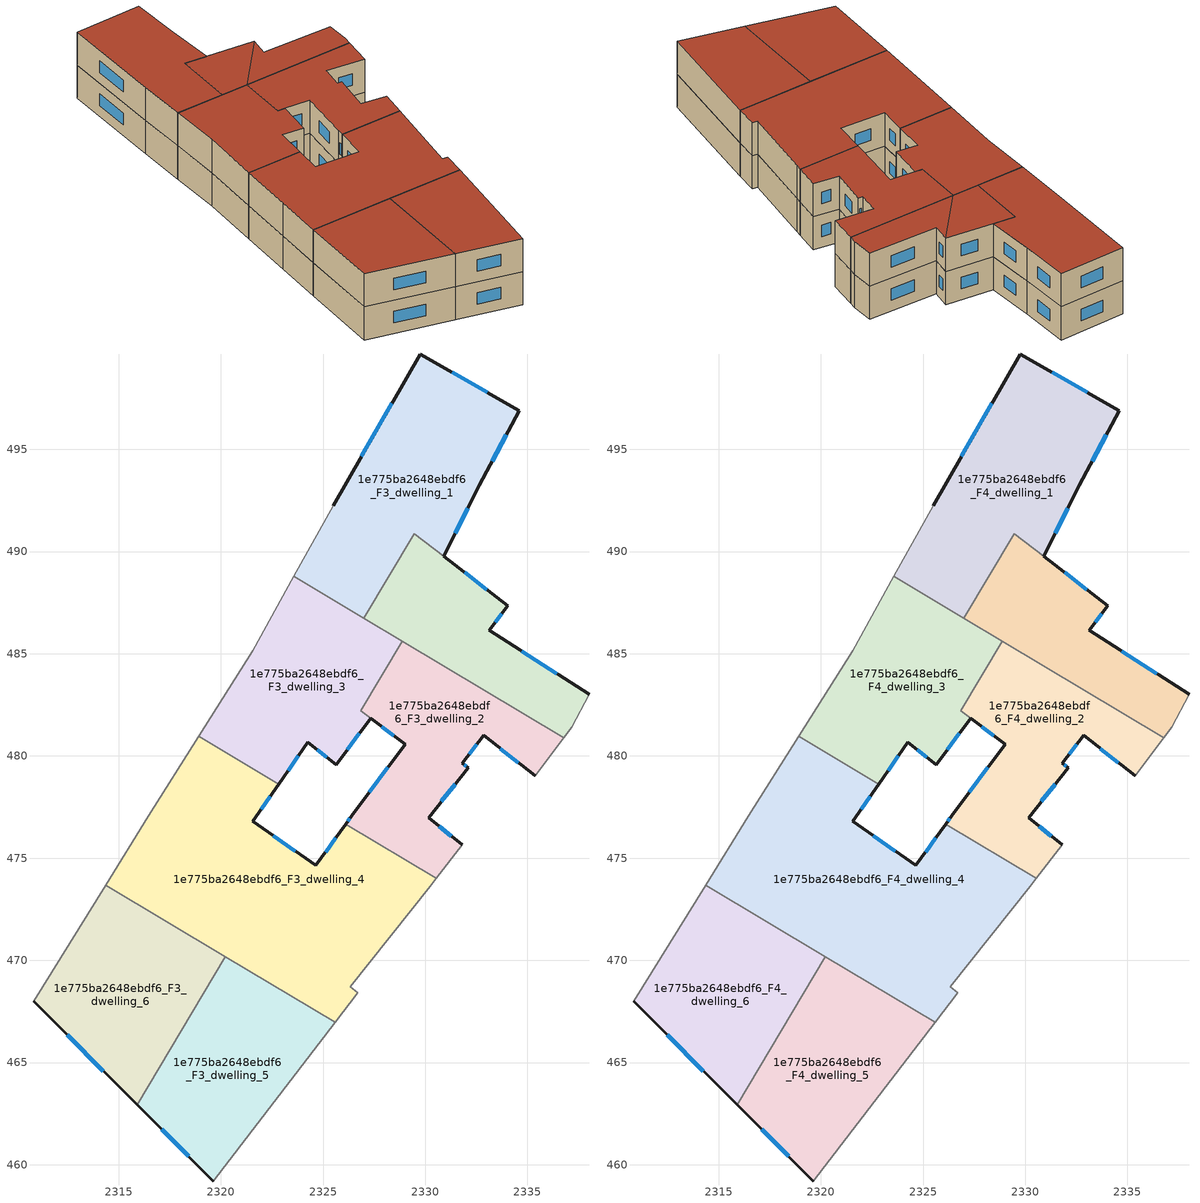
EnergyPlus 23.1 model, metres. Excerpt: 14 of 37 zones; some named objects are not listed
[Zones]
1e775ba2648ebdf6_F3_dwelling_0
 floor to 1e775ba2648ebdf6_F2_dwelling_0 (EU_floor_Construction): 2334.04,487.36 2328.88,485.61 2326.99,486.74 2329.46,490.87 z9; 2337.16,481.42 2336.77,480.9 2328.88,485.61 z9; 2334.04,487.36 2333.12,486.15 2338.03,483.02 2337.16,481.42 2328.88,485.61 z9
 wall outside (EU_wall_Construction): 2338.03,483.02 2333.12,486.15 2334.04,487.36 2330.9,489.77 z9:12
 wall adiabatic (EU_wall_Construction): 2336.77,480.9 2337.16,481.42 2338.03,483.02 z9:12
 wall to 1e775ba2648ebdf6_F3_dwelling_1 (EU_wall_Construction): 2330.9,489.77 2329.46,490.87 2326.99,486.74 z9:12
 wall to 1e775ba2648ebdf6_F3_dwelling_2 (EU_wall_Construction): 2328.88,485.61 2336.77,480.9 z9:12
 wall to 1e775ba2648ebdf6_F3_dwelling_3 (EU_wall_Construction): 2326.99,486.74 2328.88,485.61 z9:12
 window (EU_Window_Construction): 2333.42,486.54 2333.74,486.96 / 2336.43,484.03 2334.71,485.13 / 2333.02,488.14 2331.92,488.98 z9.98:11.02
1e775ba2648ebdf6_F3_dwelling_1
 floor to 1e775ba2648ebdf6_F2_dwelling_1 (EU_floor_Construction): 2334.6,496.9 2332.64,493.24 2330.9,489.77 2329.46,490.87 2326.99,486.74 2323.57,488.78 2325.49,492.25 2329.75,499.67 z9
 wall outside (EU_wall_Construction): 2330.9,489.77 2332.64,493.24 2334.6,496.9 2329.75,499.67 2325.49,492.25 z9:12
 wall adiabatic (EU_wall_Construction): 2325.49,492.25 2323.57,488.78 z9:12
 wall to 1e775ba2648ebdf6_F3_dwelling_3 (EU_wall_Construction): 2323.57,488.78 2326.99,486.74 z9:12
 window (EU_Window_Construction): 2328.36,497.25 2326.87,494.66 / 2333.02,497.8 2331.33,498.77 / 2333.28,494.43 2333.96,495.71 / 2331.46,490.9 2332.07,492.11 z9.98:11.02
1e775ba2648ebdf6_F3_dwelling_2
 floor to 1e775ba2648ebdf6_F2_dwelling_2 (EU_floor_Construction): 2336.77,480.9 2335.37,479.04 2332.85,481.01 2331.8,479.66 2332.11,479.42 2330.16,476.99 2331.81,475.65 2330.53,474.02 2326.1,476.66 2326.4,477.08 2329.01,480.59 2326.85,482.21 2328.88,485.61 z9
 wall outside (EU_wall_Construction): 2331.81,475.65 2330.16,476.99 2332.11,479.42 2331.8,479.66 2332.85,481.01 2335.37,479.04 / 2327.33,481.85 2329.01,480.59 2326.4,477.08 2326.1,476.66 z9:12
 wall adiabatic (EU_wall_Construction): 2330.54,474.02 2331.81,475.65 / 2335.37,479.04 2336.77,480.9 z9:12
 wall to 1e775ba2648ebdf6_F3_dwelling_4 (EU_wall_Construction): 2326.1,476.66 2330.53,474.02 z9:12
 wall to 1e775ba2648ebdf6_F3_dwelling_3 (EU_wall_Construction): 2328.88,485.61 2326.85,482.21 2327.33,481.85 z9:12
 window (EU_Window_Construction): 2330.79,477.78 2331.47,478.63 / 2331.27,476.08 2330.69,476.55 / 2326.3,476.94 2326.2,476.8 / 2328.16,479.44 2327.25,478.22 / 2333.67,480.37 2334.55,479.68 / 2332.14,480.1 2332.51,480.57 / 2332.01,479.49 2331.9,479.58 / 2327.88,481.44 2328.46,481 z9.98:11.02
1e775ba2648ebdf6_F3_dwelling_3
 floor to 1e775ba2648ebdf6_F2_dwelling_3 (EU_floor_Construction): 2328.88,485.61 2326.85,482.2 2327.33,481.85 2325.64,479.58 2324.26,480.67 2322.83,478.62 2318.91,480.96 2321.56,485.16 2323.57,488.78 z9
 wall outside (EU_wall_Construction): 2322.83,478.62 2324.26,480.67 2325.64,479.58 2327.33,481.85 z9:12
 wall adiabatic (EU_wall_Construction): 2323.57,488.78 2321.56,485.16 2318.91,480.96 z9:12
 wall to 1e775ba2648ebdf6_F3_dwelling_4 (EU_wall_Construction): 2318.91,480.96 2322.83,478.62 z9:12
 window (EU_Window_Construction): 2323.29,479.28 2323.79,480 / 2326.19,480.31 2326.78,481.11 / 2324.71,480.31 2325.19,479.93 z9.98:11.02
1e775ba2648ebdf6_F3_dwelling_4
 floor to 1e775ba2648ebdf6_F2_dwelling_4 (EU_floor_Construction): 2326.1,476.66 2330.53,474.02 2330.24,473.64 2326.33,468.71 2326.7,468.41 2325.6,466.97 2314.36,473.68 2316.44,477.05 2318.91,480.96 2322.83,478.62 2321.56,476.81 2324.65,474.65 z9
 wall outside (EU_wall_Construction): 2326.1,476.66 2324.65,474.65 2321.56,476.81 2322.83,478.62 z9:12
 wall adiabatic (EU_wall_Construction): 2325.6,466.97 2326.7,468.41 2326.33,468.71 2330.24,473.64 2330.54,474.02 / 2318.91,480.96 2316.44,477.05 2314.36,473.68 z9:12
 wall to 1e775ba2648ebdf6_F3_dwelling_6 (EU_wall_Construction): 2314.36,473.68 2320.22,470.18 z9:12
 wall to 1e775ba2648ebdf6_F3_dwelling_5 (EU_wall_Construction): 2320.22,470.18 2325.6,466.97 z9:12
 window (EU_Window_Construction): 2323.64,475.35 2322.56,476.1 / 2325.63,476.01 2325.12,475.3 / 2321.97,477.4 2322.41,478.03 z9.98:11.02
1e775ba2648ebdf6_F3_dwelling_5
 floor to 1e775ba2648ebdf6_F2_dwelling_5 (EU_floor_Construction): 2325.6,466.97 2319.64,459.21 2315.9,462.94 2320.22,470.18 z9
 wall outside (EU_wall_Construction): 2315.9,462.94 2319.64,459.21 z9:12
 wall adiabatic (EU_wall_Construction): 2319.64,459.21 2325.6,466.97 z9:12
 wall to 1e775ba2648ebdf6_F3_dwelling_6 (EU_wall_Construction): 2320.22,470.18 2315.9,462.94 z9:12
 window (EU_Window_Construction): 2317.11,461.73 2318.42,460.42 z9.98:11.02
1e775ba2648ebdf6_F3_dwelling_6
 floor to 1e775ba2648ebdf6_F2_dwelling_6 (EU_floor_Construction): 2320.22,470.18 2315.9,462.94 2310.84,468 2314.36,473.68 z9
 wall outside (EU_wall_Construction): 2310.84,468 2315.9,462.94 z9:12
 wall adiabatic (EU_wall_Construction): 2314.36,473.68 2310.84,468 z9:12
 window (EU_Window_Construction): 2312.48,466.35 2314.25,464.59 z9.98:11.02
1e775ba2648ebdf6_F4_dwelling_0
 floor to 1e775ba2648ebdf6_F3_dwelling_0 (EU_floor_Construction): 2334.04,487.36 2328.88,485.61 2326.99,486.74 2329.46,490.87 z12; 2337.16,481.42 2336.77,480.9 2328.88,485.61 z12; 2334.04,487.36 2333.12,486.15 2338.03,483.02 2337.16,481.42 2328.88,485.61 z12
 wall outside (EU_wall_Construction): 2338.03,483.02 2333.12,486.15 2334.04,487.36 2330.9,489.77 z12:15
 wall adiabatic (EU_wall_Construction): 2336.77,480.9 2337.16,481.42 2338.03,483.02 z12:15
 wall to 1e775ba2648ebdf6_F4_dwelling_1 (EU_wall_Construction): 2330.9,489.77 2329.46,490.87 2326.99,486.74 z12:15
 wall to 1e775ba2648ebdf6_F4_dwelling_2 (EU_wall_Construction): 2328.88,485.61 2336.77,480.9 z12:15
 wall to 1e775ba2648ebdf6_F4_dwelling_3 (EU_wall_Construction): 2326.99,486.74 2328.88,485.61 z12:15
 window (EU_Window_Construction): 2333.42,486.54 2333.74,486.96 / 2336.43,484.03 2334.71,485.13 / 2333.02,488.14 2331.92,488.98 z12.98:14.02
 roof outside (EU_roof_Construction): 2334.04,487.36 2329.46,490.87 2326.99,486.74 2328.88,485.61 z15; 2337.16,481.42 2338.03,483.02 2333.12,486.15 2334.04,487.36 2328.88,485.61 2336.77,480.9 z15
1e775ba2648ebdf6_F4_dwelling_1
 floor to 1e775ba2648ebdf6_F3_dwelling_1 (EU_floor_Construction): 2334.6,496.9 2332.64,493.24 2330.9,489.77 2329.46,490.87 2326.99,486.74 2323.57,488.78 2325.49,492.25 2329.75,499.67 z12
 wall outside (EU_wall_Construction): 2330.9,489.77 2332.64,493.24 2334.6,496.9 2329.75,499.67 2325.49,492.25 z12:15
 wall adiabatic (EU_wall_Construction): 2325.49,492.25 2323.57,488.78 z12:15
 wall to 1e775ba2648ebdf6_F4_dwelling_3 (EU_wall_Construction): 2323.57,488.78 2326.99,486.74 z12:15
 window (EU_Window_Construction): 2328.36,497.25 2326.87,494.66 / 2333.02,497.8 2331.33,498.77 / 2333.28,494.43 2333.96,495.71 / 2331.46,490.9 2332.07,492.11 z12.98:14.02
 roof outside (EU_roof_Construction): 2330.9,489.77 2332.64,493.24 2334.6,496.9 2329.75,499.67 2325.49,492.25 2323.57,488.78 2326.99,486.74 2329.46,490.87 z15
1e775ba2648ebdf6_F4_dwelling_2
 floor to 1e775ba2648ebdf6_F3_dwelling_2 (EU_floor_Construction): 2336.77,480.9 2335.37,479.04 2332.85,481.01 2331.8,479.66 2332.11,479.42 2330.16,476.99 2331.81,475.65 2330.53,474.02 2326.1,476.66 2326.4,477.08 2329.01,480.59 2326.85,482.21 2328.88,485.61 z12
 wall outside (EU_wall_Construction): 2331.81,475.65 2330.16,476.99 2332.11,479.42 2331.8,479.66 2332.85,481.01 2335.37,479.04 / 2327.33,481.85 2329.01,480.59 2326.4,477.08 2326.1,476.66 z12:15
 wall adiabatic (EU_wall_Construction): 2330.54,474.02 2331.81,475.65 / 2335.37,479.04 2336.77,480.9 z12:15
 wall to 1e775ba2648ebdf6_F4_dwelling_4 (EU_wall_Construction): 2326.1,476.66 2330.53,474.02 z12:15
 wall to 1e775ba2648ebdf6_F4_dwelling_3 (EU_wall_Construction): 2328.88,485.61 2326.85,482.21 2327.33,481.85 z12:15
 window (EU_Window_Construction): 2330.79,477.78 2331.47,478.63 / 2331.27,476.08 2330.69,476.55 / 2326.3,476.94 2326.2,476.8 / 2328.16,479.44 2327.25,478.22 / 2333.67,480.37 2334.55,479.68 / 2332.14,480.1 2332.51,480.57 / 2332.01,479.49 2331.9,479.58 / 2327.88,481.44 2328.46,481 z12.98:14.02
 roof outside (EU_roof_Construction): 2335.37,479.04 2336.77,480.9 2328.88,485.61 2326.85,482.21 2329.01,480.59 2326.4,477.08 2326.1,476.66 2330.53,474.02 2331.81,475.65 2330.16,476.99 2332.11,479.42 2331.8,479.66 2332.85,481.01 z15
1e775ba2648ebdf6_F4_dwelling_3
 floor to 1e775ba2648ebdf6_F3_dwelling_3 (EU_floor_Construction): 2328.88,485.61 2326.85,482.2 2327.33,481.85 2325.64,479.58 2324.26,480.67 2322.83,478.62 2318.91,480.96 2321.56,485.16 2323.57,488.78 z12
 wall outside (EU_wall_Construction): 2322.83,478.62 2324.26,480.67 2325.64,479.58 2327.33,481.85 z12:15
 wall adiabatic (EU_wall_Construction): 2323.57,488.78 2321.56,485.16 2318.91,480.96 z12:15
 wall to 1e775ba2648ebdf6_F4_dwelling_4 (EU_wall_Construction): 2318.91,480.96 2322.83,478.62 z12:15
 window (EU_Window_Construction): 2323.29,479.28 2323.79,480 / 2326.19,480.31 2326.78,481.11 / 2324.71,480.31 2325.19,479.93 z12.98:14.02
 roof outside (EU_roof_Construction): 2325.64,479.58 2327.33,481.85 2326.85,482.21 2328.88,485.61 2323.57,488.78 2321.56,485.16 2318.91,480.96 2322.83,478.62 2324.26,480.67 z15
1e775ba2648ebdf6_F4_dwelling_4
 floor to 1e775ba2648ebdf6_F3_dwelling_4 (EU_floor_Construction): 2326.1,476.66 2330.53,474.02 2330.24,473.64 2326.33,468.71 2326.7,468.41 2325.6,466.97 2314.36,473.68 2316.44,477.05 2318.91,480.96 2322.83,478.62 2321.56,476.81 2324.65,474.65 z12
 wall outside (EU_wall_Construction): 2326.1,476.66 2324.65,474.65 2321.56,476.81 2322.83,478.62 z12:15
 wall adiabatic (EU_wall_Construction): 2325.6,466.97 2326.7,468.41 2326.33,468.71 2330.24,473.64 2330.54,474.02 / 2318.91,480.96 2316.44,477.05 2314.36,473.68 z12:15
 wall to 1e775ba2648ebdf6_F4_dwelling_6 (EU_wall_Construction): 2314.36,473.68 2320.22,470.18 z12:15
 wall to 1e775ba2648ebdf6_F4_dwelling_5 (EU_wall_Construction): 2320.22,470.18 2325.6,466.97 z12:15
 window (EU_Window_Construction): 2323.64,475.35 2322.56,476.1 / 2325.63,476.01 2325.12,475.3 / 2321.97,477.4 2322.41,478.03 z12.98:14.02
 roof outside (EU_roof_Construction): 2326.7,468.41 2326.33,468.71 2330.24,473.64 2330.54,474.02 2326.1,476.66 2324.65,474.65 2321.56,476.81 2322.83,478.62 2318.91,480.96 2316.44,477.05 2314.36,473.68 2325.6,466.97 z15
1e775ba2648ebdf6_F4_dwelling_5
 floor to 1e775ba2648ebdf6_F3_dwelling_5 (EU_floor_Construction): 2325.6,466.97 2319.64,459.21 2315.9,462.94 2320.22,470.18 z12
 wall outside (EU_wall_Construction): 2315.9,462.94 2319.64,459.21 z12:15
 wall adiabatic (EU_wall_Construction): 2319.64,459.21 2325.6,466.97 z12:15
 wall to 1e775ba2648ebdf6_F4_dwelling_6 (EU_wall_Construction): 2320.22,470.18 2315.9,462.94 z12:15
 window (EU_Window_Construction): 2317.11,461.73 2318.42,460.42 z12.98:14.02
 roof outside (EU_roof_Construction): 2319.64,459.21 2325.6,466.97 2320.22,470.18 2315.9,462.94 z15
1e775ba2648ebdf6_F4_dwelling_6
 floor to 1e775ba2648ebdf6_F3_dwelling_6 (EU_floor_Construction): 2320.22,470.18 2315.9,462.94 2310.84,468 2314.36,473.68 z12
 wall outside (EU_wall_Construction): 2310.84,468 2315.9,462.94 z12:15
 wall adiabatic (EU_wall_Construction): 2314.36,473.68 2310.84,468 z12:15
 window (EU_Window_Construction): 2312.48,466.35 2314.25,464.59 z12.98:14.02
 roof outside (EU_roof_Construction): 2315.9,462.94 2320.22,470.18 2314.36,473.68 2310.84,468 z15
[Building]
EU S2 Campaign: North Axis=0; Terrain=City; Solar Distribution=FullExterior
[Site:Location]
Bologna: Latitude=44.5; Longitude=11.25; Time Zone=1; Elevation=37
[SizingPeriod:WeatherFileDays]
AnnualSizingPeriod: Begin Month=1; Begin Day of Month=1; End Month=12; End Day of Month=31; Day of Week for Start Day=Monday; Use Weather File Daylight Saving Period=No; Use Weather File Rain and Snow Indicators=No
[MATERIAL]
EU_InternalMass_Material: Roughness=MediumRough; Thickness=0.1; Conductivity=1; Density=1800; Specific Heat=900; Thermal Absorptance=0.9; Solar Absorptance=0.7; Visible Absorptance=0.7
[MATERIAL:NOMASS] Roughness=MediumRough; Thermal Absorptance=0.9; Solar Absorptance=0.7; Visible Absorptance=0.7
Name | Thermal Resistance
EU_wall_NoMass | 0.905828
EU_roof_NoMass | 0.37593
EU_floor_NoMass | 0.67114
[WINDOWMATERIAL:SIMPLEGLAZINGSYSTEM]
EU_Window_SimpleGlazing: UFactor=4.52486; Solar Heat Gain Coefficient=0.85; Visible Transmittance=0.85
[CONSTRUCTION]
EU_wall_Construction: EU_wall_NoMass
EU_roof_Construction: EU_roof_NoMass
EU_floor_Construction: EU_floor_NoMass
EU_Window_Construction: EU_Window_SimpleGlazing
EU_InternalMass_Construction: EU_InternalMass_Material
[ZONE] Type=1; Multiplier=1; Ceiling Height=autocalculate; Floor Area=autocalculate; Part of Total Floor Area=Yes
Name | Volume
1e775ba2648ebdf6_F3_dwelling_0; 1e775ba2648ebdf6_F4_dwelling_0 | 119.995
1e775ba2648ebdf6_F3_dwelling_1; 1e775ba2648ebdf6_F4_dwelling_1 | 192.449
1e775ba2648ebdf6_F3_dwelling_2; 1e775ba2648ebdf6_F4_dwelling_2 | 152.358
1e775ba2648ebdf6_F3_dwelling_3; 1e775ba2648ebdf6_F4_dwelling_3 | 160.052
1e775ba2648ebdf6_F3_dwelling_4; 1e775ba2648ebdf6_F4_dwelling_4 | 312.458
1e775ba2648ebdf6_F3_dwelling_5; 1e775ba2648ebdf6_F4_dwelling_5 | 156.215
1e775ba2648ebdf6_F3_dwelling_6; 1e775ba2648ebdf6_F4_dwelling_6 | 156.207
[INTERNALMASS] Construction=EU_InternalMass_Construction
Name | Zone or ZoneList | Surface Area
1e775ba2648ebdf6_F3_dwelling_0_EU_InternalMass | 1e775ba2648ebdf6_F3_dwelling_0 | 40.001
1e775ba2648ebdf6_F3_dwelling_1_EU_InternalMass | 1e775ba2648ebdf6_F3_dwelling_1 | 64.1509
1e775ba2648ebdf6_F3_dwelling_2_EU_InternalMass | 1e775ba2648ebdf6_F3_dwelling_2 | 50.7947
1e775ba2648ebdf6_F3_dwelling_3_EU_InternalMass | 1e775ba2648ebdf6_F3_dwelling_3 | 53.3555
1e775ba2648ebdf6_F3_dwelling_4_EU_InternalMass | 1e775ba2648ebdf6_F3_dwelling_4 | 104.152
1e775ba2648ebdf6_F3_dwelling_5_EU_InternalMass | 1e775ba2648ebdf6_F3_dwelling_5 | 52.0715
1e775ba2648ebdf6_F3_dwelling_6_EU_InternalMass | 1e775ba2648ebdf6_F3_dwelling_6 | 52.0689
1e775ba2648ebdf6_F4_dwelling_0_EU_InternalMass | 1e775ba2648ebdf6_F4_dwelling_0 | 40.001
1e775ba2648ebdf6_F4_dwelling_1_EU_InternalMass | 1e775ba2648ebdf6_F4_dwelling_1 | 64.1509
1e775ba2648ebdf6_F4_dwelling_2_EU_InternalMass | 1e775ba2648ebdf6_F4_dwelling_2 | 50.7947
1e775ba2648ebdf6_F4_dwelling_3_EU_InternalMass | 1e775ba2648ebdf6_F4_dwelling_3 | 53.3555
1e775ba2648ebdf6_F4_dwelling_4_EU_InternalMass | 1e775ba2648ebdf6_F4_dwelling_4 | 104.152
1e775ba2648ebdf6_F4_dwelling_5_EU_InternalMass | 1e775ba2648ebdf6_F4_dwelling_5 | 52.0715
1e775ba2648ebdf6_F4_dwelling_6_EU_InternalMass | 1e775ba2648ebdf6_F4_dwelling_6 | 52.0689
[OTHEREQUIPMENT] Fuel Type=Electricity; Design Level Calculation Method=Watts/Area; Power per Zone Floor Area=1; Fraction Latent=0; Fraction Radiant=0; Fraction Lost=0; Carbon Dioxide Generation Rate=0; EndUse Subcategory=EU_Step8_InternalGains
Name | Zone or ZoneList or Space or SpaceList | Schedule
EU_Step8_InternalGain_1e775ba2648ebdf6_F3_dwelling_0_f000 | 1e775ba2648ebdf6_F3_dwelling_0 | EU_Step8_GainSchedule_1e775ba2648ebdf6_F3_dwelling_0_f000
EU_Step8_InternalGain_1e775ba2648ebdf6_F3_dwelling_1_f000 | 1e775ba2648ebdf6_F3_dwelling_1 | EU_Step8_GainSchedule_1e775ba2648ebdf6_F3_dwelling_1_f000
EU_Step8_InternalGain_1e775ba2648ebdf6_F3_dwelling_2_f000 | 1e775ba2648ebdf6_F3_dwelling_2 | EU_Step8_GainSchedule_1e775ba2648ebdf6_F3_dwelling_2_f000
EU_Step8_InternalGain_1e775ba2648ebdf6_F3_dwelling_3_f000 | 1e775ba2648ebdf6_F3_dwelling_3 | EU_Step8_GainSchedule_1e775ba2648ebdf6_F3_dwelling_3_f000
EU_Step8_InternalGain_1e775ba2648ebdf6_F3_dwelling_4_f000 | 1e775ba2648ebdf6_F3_dwelling_4 | EU_Step8_GainSchedule_1e775ba2648ebdf6_F3_dwelling_4_f000
EU_Step8_InternalGain_1e775ba2648ebdf6_F3_dwelling_5_f000 | 1e775ba2648ebdf6_F3_dwelling_5 | EU_Step8_GainSchedule_1e775ba2648ebdf6_F3_dwelling_5_f000
EU_Step8_InternalGain_1e775ba2648ebdf6_F3_dwelling_6_f000 | 1e775ba2648ebdf6_F3_dwelling_6 | EU_Step8_GainSchedule_1e775ba2648ebdf6_F3_dwelling_6_f000
EU_Step8_InternalGain_1e775ba2648ebdf6_F4_dwelling_0_f000 | 1e775ba2648ebdf6_F4_dwelling_0 | EU_Step8_GainSchedule_1e775ba2648ebdf6_F4_dwelling_0_f000
EU_Step8_InternalGain_1e775ba2648ebdf6_F4_dwelling_1_f000 | 1e775ba2648ebdf6_F4_dwelling_1 | EU_Step8_GainSchedule_1e775ba2648ebdf6_F4_dwelling_1_f000
EU_Step8_InternalGain_1e775ba2648ebdf6_F4_dwelling_2_f000 | 1e775ba2648ebdf6_F4_dwelling_2 | EU_Step8_GainSchedule_1e775ba2648ebdf6_F4_dwelling_2_f000
EU_Step8_InternalGain_1e775ba2648ebdf6_F4_dwelling_3_f000 | 1e775ba2648ebdf6_F4_dwelling_3 | EU_Step8_GainSchedule_1e775ba2648ebdf6_F4_dwelling_3_f000
EU_Step8_InternalGain_1e775ba2648ebdf6_F4_dwelling_4_f000 | 1e775ba2648ebdf6_F4_dwelling_4 | EU_Step8_GainSchedule_1e775ba2648ebdf6_F4_dwelling_4_f000
EU_Step8_InternalGain_1e775ba2648ebdf6_F4_dwelling_5_f000 | 1e775ba2648ebdf6_F4_dwelling_5 | EU_Step8_GainSchedule_1e775ba2648ebdf6_F4_dwelling_5_f000
EU_Step8_InternalGain_1e775ba2648ebdf6_F4_dwelling_6_f000 | 1e775ba2648ebdf6_F4_dwelling_6 | EU_Step8_GainSchedule_1e775ba2648ebdf6_F4_dwelling_6_f000
[ZONEVENTILATION:DESIGNFLOWRATE] Schedule=EU_AlwaysOn; Design Flow Rate Calculation Method=AirChanges/Hour; Air Changes per Hour=0.73129; Ventilation Type=Natural; Fan Pressure Rise=0; Fan Total Efficiency=1; Constant Term Coefficient=1; Temperature Term Coefficient=0; Velocity Term Coefficient=0; Velocity Squared Term Coefficient=0; Minimum Indoor Temperature=-100; Maximum Indoor Temperature=100; Delta Temperature=-100; Minimum Outdoor Temperature=-100; Maximum Outdoor Temperature=100; Maximum Wind Speed=40
Name | Zone or ZoneList or Space or SpaceList
EU_ConstantAir_1e775ba2648ebdf6_F3_dwelling_0 | 1e775ba2648ebdf6_F3_dwelling_0
EU_ConstantAir_1e775ba2648ebdf6_F3_dwelling_1 | 1e775ba2648ebdf6_F3_dwelling_1
EU_ConstantAir_1e775ba2648ebdf6_F3_dwelling_2 | 1e775ba2648ebdf6_F3_dwelling_2
EU_ConstantAir_1e775ba2648ebdf6_F3_dwelling_3 | 1e775ba2648ebdf6_F3_dwelling_3
EU_ConstantAir_1e775ba2648ebdf6_F3_dwelling_4 | 1e775ba2648ebdf6_F3_dwelling_4
EU_ConstantAir_1e775ba2648ebdf6_F3_dwelling_5 | 1e775ba2648ebdf6_F3_dwelling_5
EU_ConstantAir_1e775ba2648ebdf6_F3_dwelling_6 | 1e775ba2648ebdf6_F3_dwelling_6
EU_ConstantAir_1e775ba2648ebdf6_F4_dwelling_0 | 1e775ba2648ebdf6_F4_dwelling_0
EU_ConstantAir_1e775ba2648ebdf6_F4_dwelling_1 | 1e775ba2648ebdf6_F4_dwelling_1
EU_ConstantAir_1e775ba2648ebdf6_F4_dwelling_2 | 1e775ba2648ebdf6_F4_dwelling_2
EU_ConstantAir_1e775ba2648ebdf6_F4_dwelling_3 | 1e775ba2648ebdf6_F4_dwelling_3
EU_ConstantAir_1e775ba2648ebdf6_F4_dwelling_4 | 1e775ba2648ebdf6_F4_dwelling_4
EU_ConstantAir_1e775ba2648ebdf6_F4_dwelling_5 | 1e775ba2648ebdf6_F4_dwelling_5
EU_ConstantAir_1e775ba2648ebdf6_F4_dwelling_6 | 1e775ba2648ebdf6_F4_dwelling_6
[HVACTEMPLATE:ZONE:IDEALLOADSAIRSYSTEM] System Availability Schedule=EU_AlwaysOn; Maximum Heating Supply Air Temperature=50; Minimum Cooling Supply Air Temperature=13; Maximum Heating Supply Air Humidity Ratio=0.0156; Minimum Cooling Supply Air Humidity Ratio=0.0077; Heating Limit=NoLimit; Cooling Limit=NoLimit; Heating Availability Schedule=EU_AlwaysOn; Cooling Availability Schedule=EU_CoolingOff; Dehumidification Control Type=ConstantSensibleHeatRatio; Cooling Sensible Heat Ratio=0.7; Dehumidification Setpoint=60; Humidification Control Type=None; Humidification Setpoint=30; Outdoor Air Method=None; Outdoor Air Flow Rate per Person=0.00944; Outdoor Air Flow Rate per Zone Floor Area=0; Outdoor Air Flow Rate per Zone=0; Demand Controlled Ventilation Type=None; Outdoor Air Economizer Type=NoEconomizer; Heat Recovery Type=None; Sensible Heat Recovery Effectiveness=0.7; Latent Heat Recovery Effectiveness=0.65
Name | Template Thermostat
1e775ba2648ebdf6_F3_dwelling_0 | EU_HeatOnly_1e775ba2648ebdf6_F3_dwelling_0
1e775ba2648ebdf6_F3_dwelling_1 | EU_HeatOnly_1e775ba2648ebdf6_F3_dwelling_1
1e775ba2648ebdf6_F3_dwelling_2 | EU_HeatOnly_1e775ba2648ebdf6_F3_dwelling_2
1e775ba2648ebdf6_F3_dwelling_3 | EU_HeatOnly_1e775ba2648ebdf6_F3_dwelling_3
1e775ba2648ebdf6_F3_dwelling_4 | EU_HeatOnly_1e775ba2648ebdf6_F3_dwelling_4
1e775ba2648ebdf6_F3_dwelling_5 | EU_HeatOnly_1e775ba2648ebdf6_F3_dwelling_5
1e775ba2648ebdf6_F3_dwelling_6 | EU_HeatOnly_1e775ba2648ebdf6_F3_dwelling_6
1e775ba2648ebdf6_F4_dwelling_0 | EU_HeatOnly_1e775ba2648ebdf6_F4_dwelling_0
1e775ba2648ebdf6_F4_dwelling_1 | EU_HeatOnly_1e775ba2648ebdf6_F4_dwelling_1
1e775ba2648ebdf6_F4_dwelling_2 | EU_HeatOnly_1e775ba2648ebdf6_F4_dwelling_2
1e775ba2648ebdf6_F4_dwelling_3 | EU_HeatOnly_1e775ba2648ebdf6_F4_dwelling_3
1e775ba2648ebdf6_F4_dwelling_4 | EU_HeatOnly_1e775ba2648ebdf6_F4_dwelling_4
1e775ba2648ebdf6_F4_dwelling_5 | EU_HeatOnly_1e775ba2648ebdf6_F4_dwelling_5
1e775ba2648ebdf6_F4_dwelling_6 | EU_HeatOnly_1e775ba2648ebdf6_F4_dwelling_6
[SIZING:ZONE] Zone Cooling Design Supply Air Temperature Input Method=SupplyAirTemperature; Zone Cooling Design Supply Air Temperature=13; Zone Heating Design Supply Air Temperature Input Method=SupplyAirTemperature; Zone Heating Design Supply Air Temperature=50; Zone Cooling Design Supply Air Humidity Ratio=0.008; Zone Heating Design Supply Air Humidity Ratio=0.008; Cooling Design Air Flow Method=DesignDay; Cooling Design Air Flow Rate=0; Cooling Minimum Air Flow per Zone Floor Area=0.000762; Cooling Minimum Air Flow=0; Cooling Minimum Air Flow Fraction=0.2; Heating Design Air Flow Method=DesignDay; Heating Design Air Flow Rate=0; Heating Maximum Air Flow per Zone Floor Area=0.002032; Heating Maximum Air Flow=0.141576; Heating Maximum Air Flow Fraction=0.3; Account for Dedicated Outdoor Air System=No; Dedicated Outdoor Air System Control Strategy=NeutralSupplyAir; Dedicated Outdoor Air Low Setpoint Temperature for Design=autosize; Dedicated Outdoor Air High Setpoint Temperature for Design=autosize; Zone Load Sizing Method=Sensible Load Only No Latent Load; Zone Latent Cooling Design Supply Air Humidity Ratio Input Method=HumidityRatioDifference; Zone Cooling Design Supply Air Humidity Ratio Difference=0.005; Zone Latent Heating Design Supply Air Humidity Ratio Input Method=HumidityRatioDifference; Zone Humidification Design Supply Air Humidity Ratio Difference=0.005
1e775ba2648ebdf6_F3_dwelling_0; 1e775ba2648ebdf6_F3_dwelling_1; 1e775ba2648ebdf6_F3_dwelling_2; 1e775ba2648ebdf6_F3_dwelling_3; 1e775ba2648ebdf6_F3_dwelling_4; 1e775ba2648ebdf6_F3_dwelling_5; 1e775ba2648ebdf6_F3_dwelling_6; 1e775ba2648ebdf6_F4_dwelling_0; 1e775ba2648ebdf6_F4_dwelling_1; 1e775ba2648ebdf6_F4_dwelling_2; 1e775ba2648ebdf6_F4_dwelling_3; 1e775ba2648ebdf6_F4_dwelling_4; 1e775ba2648ebdf6_F4_dwelling_5; 1e775ba2648ebdf6_F4_dwelling_6
[SCHEDULE:CONSTANT]
Name | Hourly Value
EU_AlwaysOn | 1
EU_CoolingOff | 0
[SCHEDULE:FILE] Column Number=1; Rows to Skip at Top=0; Number of Hours of Data=8760; Column Separator=Comma; Interpolate to Timestep=No; Minutes per Item=60; Adjust Schedule for Daylight Savings=Yes
Name | File
EU_Step8_GainSchedule_1e775ba2648ebdf6_F3_dwelling_0_f000 | ../../schedules/1e775ba2648ebdf6/1e775ba2648ebdf6_F3_dwelling_0_f000_gain.csv
EU_Step8_GainSchedule_1e775ba2648ebdf6_F3_dwelling_1_f000 | ../../schedules/1e775ba2648ebdf6/1e775ba2648ebdf6_F3_dwelling_1_f000_gain.csv
EU_Step8_GainSchedule_1e775ba2648ebdf6_F3_dwelling_2_f000 | ../../schedules/1e775ba2648ebdf6/1e775ba2648ebdf6_F3_dwelling_2_f000_gain.csv
EU_Step8_GainSchedule_1e775ba2648ebdf6_F3_dwelling_3_f000 | ../../schedules/1e775ba2648ebdf6/1e775ba2648ebdf6_F3_dwelling_3_f000_gain.csv
EU_Step8_GainSchedule_1e775ba2648ebdf6_F3_dwelling_4_f000 | ../../schedules/1e775ba2648ebdf6/1e775ba2648ebdf6_F3_dwelling_4_f000_gain.csv
EU_Step8_GainSchedule_1e775ba2648ebdf6_F3_dwelling_5_f000 | ../../schedules/1e775ba2648ebdf6/1e775ba2648ebdf6_F3_dwelling_5_f000_gain.csv
EU_Step8_GainSchedule_1e775ba2648ebdf6_F3_dwelling_6_f000 | ../../schedules/1e775ba2648ebdf6/1e775ba2648ebdf6_F3_dwelling_6_f000_gain.csv
EU_Step8_GainSchedule_1e775ba2648ebdf6_F4_dwelling_0_f000 | ../../schedules/1e775ba2648ebdf6/1e775ba2648ebdf6_F4_dwelling_0_f000_gain.csv
EU_Step8_GainSchedule_1e775ba2648ebdf6_F4_dwelling_1_f000 | ../../schedules/1e775ba2648ebdf6/1e775ba2648ebdf6_F4_dwelling_1_f000_gain.csv
EU_Step8_GainSchedule_1e775ba2648ebdf6_F4_dwelling_2_f000 | ../../schedules/1e775ba2648ebdf6/1e775ba2648ebdf6_F4_dwelling_2_f000_gain.csv
EU_Step8_GainSchedule_1e775ba2648ebdf6_F4_dwelling_3_f000 | ../../schedules/1e775ba2648ebdf6/1e775ba2648ebdf6_F4_dwelling_3_f000_gain.csv
EU_Step8_GainSchedule_1e775ba2648ebdf6_F4_dwelling_4_f000 | ../../schedules/1e775ba2648ebdf6/1e775ba2648ebdf6_F4_dwelling_4_f000_gain.csv
EU_Step8_GainSchedule_1e775ba2648ebdf6_F4_dwelling_5_f000 | ../../schedules/1e775ba2648ebdf6/1e775ba2648ebdf6_F4_dwelling_5_f000_gain.csv
EU_Step8_GainSchedule_1e775ba2648ebdf6_F4_dwelling_6_f000 | ../../schedules/1e775ba2648ebdf6/1e775ba2648ebdf6_F4_dwelling_6_f000_gain.csv
